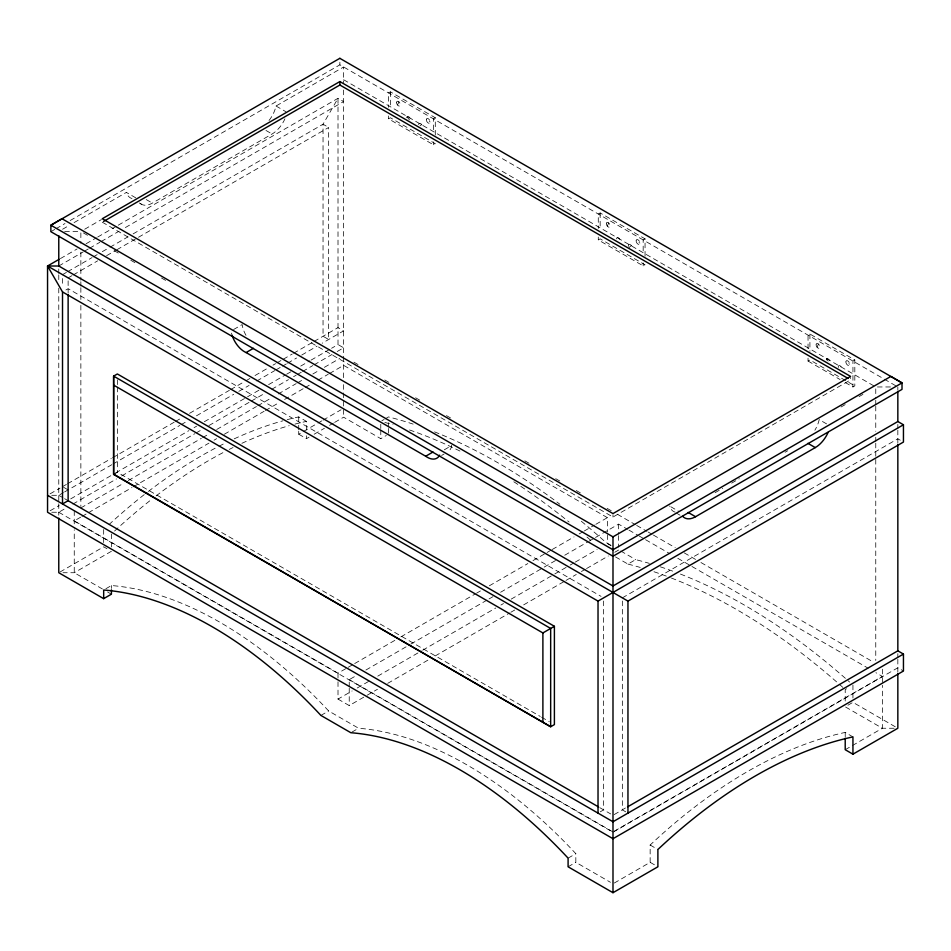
<?xml version="1.0" encoding="UTF-8"?>
<svg xmlns="http://www.w3.org/2000/svg" width="951" height="951" viewBox="0 0 951 951"><rect width="100%" height="100%" fill="white"/><g stroke="black" fill="none" stroke-linecap="round" stroke-linejoin="round"><path stroke-width="0.71" stroke-dasharray="4.75 3.57" d="M397.506 104.99L398.933 101.852M607.273 226.1L608.699 222.962M817.04 347.21L818.466 344.072M420.021 125.817L421.519 124.415M629.027 247.617L631.286 245.524M50.867 231.687L54.718 229.464M56.002 228.727L64.989 223.533M70.124 220.561L339.876 64.834L896.555 386.225M62.6 229.239L68.971 225.553M74.083 222.605L126.364 192.411L137.408 198.795M269.026 120.492A22.051 12.732 -60 0 0 276.028 106.013L343.62 66.986L343.62 82.689M84.71 229.215L101.424 219.574M140.582 203.692A22.051 12.732 -60 0 0 152.374 203.11L272.093 133.984A22.051 12.732 -60 0 0 284.92 118.839M60.4 258.589L77.114 248.936M86.101 243.741L96.384 237.809M97.668 237.061L116.949 225.934M118.233 225.197L338.009 98.31L343.62 101.555L124.212 228.228M58.772 266.007L83.153 251.932M84.437 251.183L88.288 248.96M89.572 248.223L99.831 242.303M101.115 241.554L119.077 231.188M66.368 272.426L62.516 274.649L62.516 286.501M67.652 271.677L92.033 257.602M93.317 256.865L97.168 254.642M102.304 251.67L108.711 247.973M109.995 247.224L127.969 236.858M133.104 233.887L323.043 124.224L338.009 98.31L338.009 344.559L331.578 348.268M68.127 277.882L71.979 275.659M73.263 274.922L97.644 260.847M106.631 255.653L115.618 250.47M116.89 249.733L328.654 127.47L328.654 339.495L323.043 336.25L323.043 124.224L328.654 127.47M435.285 135.03L435.285 117.746L390.385 91.831L388.519 92.913L388.519 107.308M65.881 289.984L68.127 288.688L601.068 596.372M388.519 118.827L390.385 117.746L435.285 143.672L433.406 144.754L388.519 118.827L388.519 115.951M435.285 117.746L433.406 118.827L433.406 133.235M233.577 329.533L242.172 324.576A19.175 11.079 60 0 0 246.095 335.489M50.046 493.866L60.02 488.113M62.516 486.662L66.368 484.439M67.652 483.702L111.279 458.513M112.563 457.776L174.164 422.208M175.448 421.459L181.867 417.762M189.57 413.316L229.357 390.338M230.641 389.601L244.752 381.446M246.036 380.709L249.887 378.486M255.023 375.526L267.861 368.12M272.985 365.148L275.552 363.674M276.836 362.925L281.971 359.965M283.255 359.228L292.242 354.034M293.526 353.296L312.772 342.182M314.056 341.445L338.009 327.62L343.62 330.853L322.234 343.204M51.758 495.305L58.772 495.305L63.455 492.606M64.62 491.929L111.766 464.718M113.05 463.969L179.787 425.442M181.07 424.705L187.478 420.996M196.465 415.813L233.684 394.32M238.82 391.36L249.079 385.428M256.782 380.982L274.756 370.617M276.04 369.868L281.163 366.908M282.447 366.171L286.299 363.948M287.582 363.199L296.569 358.016M301.705 355.056L317.099 346.164M50.118 510.77L59.117 505.575M70.683 498.895L114.382 473.669M115.665 472.92L188.928 430.625M194.063 427.665L196.631 426.179M204.346 421.721L260.895 389.078M268.61 384.62L285.312 374.979M286.596 374.242L293.027 370.521M300.73 366.076L309.729 360.881M311.013 360.144L330.294 349.005M113.621 474.442L117.365 472.278L540.263 716.436M51.758 512.244L58.772 512.244L65.191 508.547M72.882 504.101L116.509 478.912M121.645 475.952L194.777 433.727M196.061 432.99L202.48 429.281M208.899 425.572L249.958 401.869M251.242 401.132L264.069 393.726M271.76 389.28L288.45 379.651M293.574 376.691L296.141 375.205M297.425 374.468L301.277 372.245M302.561 371.496L312.82 365.576M314.103 364.839L332.065 354.461M337.201 351.501L343.62 347.793L338.009 344.559M80.859 507.929L123.154 483.512M128.278 480.552L201.339 438.363M202.622 437.626L209.03 433.929M216.721 429.483L256.461 406.541M257.745 405.804L270.56 398.41M278.251 393.964L296.189 383.61M297.473 382.861L302.596 379.901M312.855 373.981L319.263 370.284M324.386 367.324L339.769 358.444M645.051 256.14L645.051 238.856L600.152 212.941L598.286 214.011L598.286 228.418M80.657 517.189L74.249 520.886L338.009 673.177L346.984 667.982M81.941 516.452L87.076 513.481M88.36 512.744L131.963 487.566M133.247 486.829L208.935 443.13M214.058 440.17L216.626 438.684M224.329 434.238L264.093 411.284M265.377 410.547L279.487 402.392M284.611 399.432L303.856 388.329M305.14 387.58L310.264 384.62M317.967 380.174L328.226 374.254M329.51 373.517L343.62 365.362L607.38 517.653L607.38 532.049M598.286 239.937L600.152 238.856L645.051 264.782L643.173 265.852L598.286 239.937L598.286 237.061M60.056 571.991L103.671 546.813L106.987 548.727M298.721 431.314L298.721 434.203L316.683 423.825M317.967 423.088L321.807 420.865M323.09 420.128L341.052 409.762M645.051 238.856L643.173 239.937L643.173 254.333M111.41 551.283L74.249 572.728L62.992 572.728M298.721 434.203L306.46 438.661L309.016 437.187M314.151 434.227L324.398 428.307M329.522 425.347L333.373 423.124M334.645 422.387L343.62 417.204L380.78 438.661L386.308 435.475M381.886 420.746L384.097 419.474M385.203 418.832L388.519 416.918A568.092 327.988 60 0 1 413.15 424.11M105.882 588.74L111.41 585.543A387.544 223.747 60 0 1 328.654 710.968L358.586 728.252A387.544 223.747 60 0 1 575.83 853.677L575.83 862.319L610.435 882.29M444.319 449.787L451.677 445.532A19.175 11.079 60 0 1 447.755 451.915M441.621 455.458L444.069 454.043M845.249 382.516L852.94 386.962L854.818 385.88L854.818 359.965L809.919 334.039L808.041 335.121L808.041 349.528M808.041 358.158L808.041 361.047L809.919 359.965L854.818 385.88M854.818 359.965L852.94 361.047L852.94 386.962M348.268 667.245L353.403 664.285M354.687 663.548L395.735 639.845M400.858 636.885L475.262 593.935M476.546 593.186L480.386 590.963M489.373 585.78L527.853 563.563M532.988 560.603L545.815 553.197M547.098 552.46L550.938 550.237M552.222 549.5L574.035 536.911M579.159 533.939L583.011 531.716M584.294 530.979L594.553 525.059M595.837 524.31L607.38 517.653M102.292 222.189L612.991 517.035L850.574 379.865L850.574 377.559M349.231 686.848L349.231 679.656L355.65 675.947M365.909 670.027L409.524 644.849M410.796 644.1L487.768 599.665M489.052 598.928L492.891 596.705M500.595 592.259L542.926 567.83M544.21 567.081L557.036 559.675M564.728 555.229L587.825 541.904M589.097 541.167L594.232 538.207M595.516 537.458L618.602 524.132L627.612 529.327M841.053 407.004L846.2 404.032M859.05 396.615L862.902 394.38M338.009 681.808L338.009 699.092L352.12 690.949M357.243 687.989L370.07 680.583M377.773 676.137L421.388 650.96M422.672 650.211L495.78 607.998M500.915 605.038L503.483 603.552M511.174 599.118L553.506 574.677M554.79 573.94L568.9 565.786M570.184 565.049L574.035 562.826M575.307 562.089L597.121 549.5M320.915 715.437L328.654 710.968M715.081 492.689L722.724 488.279M731.64 483.132L739.284 478.722M785.134 452.248L787.678 450.774M338.009 699.092L349.231 705.571L365.909 695.942M367.193 695.205L377.452 689.285M387.711 683.353L430.042 658.912M435.178 655.952L509.57 613.003M510.853 612.254L514.705 610.043M523.68 604.86L564.728 581.156M566.011 580.419L576.27 574.487M581.406 571.527L585.257 569.304M586.541 568.567L608.343 555.978M614.762 552.269L618.602 550.047M615.487 556.894L627.957 564.086L635.696 559.628A568.092 327.988 60 0 1 649.331 563.372M351.953 732.08L358.586 728.252M622.346 597.858L897.839 438.803L901.203 440.753M600.271 811.821L603.635 809.883L603.635 600.83M614.168 814.603L627.089 807.019M845.213 701.042L845.213 689.523L847.412 688.239M614.275 831.198L882.373 676.411L875.93 672.702M568.092 858.147L575.83 853.677M612.991 832.22L897.839 667.768L903.45 671.014M568.092 866.789L575.83 862.319M614.275 883.039L650.151 862.319L657.89 866.789M845.213 749.709L882.373 728.252L896.436 728.252M64.656 231.438L80.859 231.438M890.481 386.962L875.764 386.962L875.764 398.79M426.357 119.778A2.651 1.522 60 0 0 429.163 123.261A2.651 1.522 60 0 0 429.163 119.529A2.651 1.522 60 0 0 426.357 119.778L430.09 121.93M636.124 240.876A2.651 1.522 60 0 0 638.929 244.371A2.651 1.522 60 0 0 638.929 240.627A2.651 1.522 60 0 0 636.124 240.876L639.857 243.04M845.891 361.986A2.651 1.522 60 0 0 848.696 365.481A2.651 1.522 60 0 0 848.696 361.737A2.651 1.522 60 0 0 845.891 361.986L849.623 364.15M343.62 79.741L874.468 386.225M808.041 361.047L840.113 379.556M276.028 106.013L285.835 111.683M826.562 423.861L819.203 419.617A22.051 12.732 -60 0 1 814.876 430.232M265.959 130.453L272.093 133.984M146.24 199.567L152.374 203.11M670.776 506.728L679.359 511.686M139.286 202.991L141.747 204.406M676.339 513.053L680.013 515.18M353.903 362.165L359.038 365.125M384.751 379.972L389.886 382.944M415.599 397.78L420.746 400.751M446.447 415.587L451.594 418.559M524.857 460.855L529.992 463.826M555.705 478.674L560.84 481.634M576.27 490.538L581.406 493.51M607.118 508.357L612.254 511.317M617.401 514.289L635.399 524.679M636.683 525.428L646.965 531.359M648.249 532.096L652.101 534.331M653.396 535.068L675.246 547.681M684.245 552.876L695.811 559.557M700.946 562.528L873.184 661.967M628.896 530.076L637.907 535.27M639.191 536.019L644.338 538.991M645.622 539.728L670.075 553.839M677.79 558.296L690.652 565.726M691.948 566.475L868.215 668.244M83.415 232.924L88.538 235.872M114.144 250.66L119.267 253.62M130.786 260.265L135.91 263.225M161.515 278.013L166.627 280.961M610.756 545.22L605.763 542.343A568.092 327.988 60 0 0 579.052 519.389M620.73 550.986L635.696 559.628M611.124 545.731L607.38 543.568L607.38 533.487M895.271 726.778L852.94 702.337L845.213 706.795L882.373 728.252L882.373 685.302M287.202 419.653A459.999 265.579 -60 0 1 298.721 416.918L306.46 421.388L306.46 430.018M650.151 862.319L650.151 845.035A459.999 265.579 -60 0 1 845.213 732.425L852.94 736.894M541.547 717.173L549.262 721.631M63.634 487.316L68.127 489.908M625.71 811.821L622.346 809.883L622.346 600.83M58.772 495.305L63.455 498.003M64.62 498.681L68.127 500.701M599.784 807.661L610.661 813.937M650.151 845.035L657.89 849.505M349.231 679.656L612.991 831.935M58.772 512.244L610.423 830.746M102.435 589.002L74.249 572.728L74.249 529.778M107.558 591.962L111.41 594.185M826.562 359.062L828.178 361.071M407.028 116.842L409.465 119.862M897.839 386.962L897.839 389.839M897.839 424.408L897.839 428.723M897.839 430.161L897.839 443.249M897.839 653.658L897.839 657.89M897.839 659.305L897.839 672.202M882.373 669.207L882.373 683.817M875.764 400.276L875.764 404.71M875.764 406.184L875.764 431.326M875.764 437.234L875.764 441.668M875.764 443.154L875.764 457.93M875.764 459.416L875.764 660.493M852.94 685.053L852.94 698.01M845.213 732.425L845.213 736.752M809.919 334.039L809.919 351.323M643.173 262.975L643.173 265.852M618.602 524.132L618.602 534.212M618.602 535.651L618.602 547.17M612.991 514.729L612.991 517.035M600.152 212.941L600.152 228.775M433.406 141.865L433.406 144.754M390.385 91.831L390.385 107.665M388.519 422.684L388.519 426.999M388.519 428.437L388.519 434.203M380.78 424.265L380.78 428.58M380.78 430.018L380.78 438.661M349.231 688.298L349.231 705.571M343.62 90.024L343.62 378.771M343.62 384.62L343.62 417.204M339.876 62.231L339.876 64.834M338.009 673.177L338.009 680.369M306.46 435.784L306.46 438.661M298.721 416.918L298.721 429.876M117.365 379.841L117.365 385.702M117.365 387.176L117.365 472.278M111.41 533.998L111.41 546.956M111.41 585.543L111.41 588.431M103.671 529.529L103.671 543.936M80.859 232.924L80.859 243.266M80.859 252.146L80.859 280.236M80.859 281.71L80.859 286.144M80.859 287.63L80.859 299.458M80.859 305.366L80.859 506.455M74.249 510.806L74.249 528.292M68.127 280.854L68.127 293.134M58.772 268.967L58.772 273.401M58.772 274.875L58.772 280.795M58.772 288.189L58.772 502.366M58.772 503.78L58.772 515.204M114.56 531.05A459.999 265.579 -60 0 1 151.459 499.501M156.107 495.899A459.999 265.579 -60 0 1 224.163 452.022M229.239 449.419A459.999 265.579 -60 0 1 233.043 447.529M241.887 443.309A459.999 265.579 -60 0 1 289.259 425.668M294.941 424.122A459.999 265.579 -60 0 1 306.46 421.388M660.327 566.82A568.092 327.988 60 0 1 673.974 571.61M680.429 574.071A568.092 327.988 60 0 1 849.635 682.081M434.536 431.873A568.092 327.988 60 0 1 559.901 504.28M384.858 422.446A568.092 327.988 60 0 1 393.048 424.728M409.56 429.971A568.092 327.988 60 0 1 460.617 451.392M513.825 481.777A568.092 327.988 60 0 1 569.078 522.028M586.957 537.018A568.092 327.988 60 0 1 591.391 540.905M627.957 564.086A568.092 327.988 60 0 1 640.225 567.438M653.979 571.741A568.092 327.988 60 0 1 670.11 577.542M671.394 578.042A568.092 327.988 60 0 1 845.213 689.523M131.987 198.533A22.051 12.732 -60 0 1 126.364 192.411M675.162 512.137A22.051 12.732 -60 0 1 669.552 506.015M108.937 524.643A459.999 265.579 -60 0 1 147.203 492.321M148.368 491.429A459.999 265.579 -60 0 1 217.696 446.899M218.968 446.245A459.999 265.579 -60 0 1 225.304 443.059M234.16 438.851A459.999 265.579 -60 0 1 282.851 420.829M406.778 117.781A2.651 1.522 60 0 1 408.645 116.7A2.651 1.522 60 0 1 410.523 119.933M232.115 335.311A19.175 11.079 60 0 1 231.521 333.112M628.552 246.368A2.651 1.522 60 0 1 630.358 244.692A2.651 1.522 60 0 1 632.165 248.461M616.545 238.879A2.651 1.522 60 0 1 617.936 237.595A2.651 1.522 60 0 1 620.04 239.818M418.713 124.664A2.651 1.522 60 0 1 420.829 123.749A2.651 1.522 60 0 1 422.399 127.351M838.318 367.478A2.651 1.522 60 0 1 839.638 365.6A2.651 1.522 60 0 1 841.932 368.453M826.312 359.989A2.651 1.522 60 0 1 828.428 359.074A2.651 1.522 60 0 1 829.985 362.676M396.579 102.577A2.651 1.522 60 0 0 399.384 106.072A2.651 1.522 60 0 0 399.384 102.328A2.651 1.522 60 0 0 396.579 102.577M606.334 223.687A2.651 1.522 60 0 0 609.151 227.182A2.651 1.522 60 0 0 609.151 223.437A2.651 1.522 60 0 0 606.334 223.687M816.101 344.797A2.651 1.522 60 0 0 818.906 348.292A2.651 1.522 60 0 0 818.906 344.547A2.651 1.522 60 0 0 816.101 344.797"/><path stroke-width="1.43" d="M339.876 58.296L50.867 225.209L50.867 231.687L612.991 556.24L902.012 389.375L902.012 382.896L890.885 376.418L612.991 536.851L61.993 218.73L50.867 225.209L612.991 549.749L902.012 382.896L339.876 58.344M339.876 81.56L102.292 218.73L612.991 513.576L850.574 376.418L339.876 81.56L339.876 85.019L848.007 378.379M103.576 221.44L339.876 85.019M627.47 806.923L897.839 650.829L903.45 654.074L903.45 671.014L612.991 838.711L47.55 512.244L47.55 266.007L59.117 259.326M232.115 335.311A19.175 11.079 60 0 0 246.095 352.548L253.453 348.304M598.5 806.912L68.127 500.701L62.516 503.947L62.516 291.921L47.55 266.007L58.772 266.007L612.991 585.982L897.839 421.531L903.45 424.764L903.45 442.049L627.957 601.103L47.55 266.007M113.621 474.442L113.621 376.132L117.365 373.969L554.397 626.293L554.397 724.603L550.665 726.754L113.621 474.442L113.621 376.132L550.665 628.445L550.665 726.754L113.906 474.276M58.772 518.152L58.772 572.728L103.671 598.654L111.41 594.185L111.41 589.87M246.095 352.548L425.679 456.23L433.038 451.987M682.735 516.357A22.051 12.732 -60 0 0 695.55 516.714L815.28 447.588A22.051 12.732 -60 0 0 828.095 432.432M113.906 385.262L542.89 632.938L554.397 626.293M62.516 291.921L598.024 601.103L903.45 424.764M903.45 654.074L612.991 821.759L47.55 495.305M103.671 598.654L103.671 590.012A387.544 223.747 60 0 1 320.915 715.437L350.848 732.722A387.544 223.747 60 0 1 568.092 858.147L568.092 866.789L612.991 892.704L657.89 866.789L657.89 849.505A459.999 265.579 -60 0 1 852.94 736.894L852.94 754.179L845.213 749.709L845.213 738.19M852.94 754.179L897.839 728.252L897.839 673.677M807.922 443.344L815.28 447.588M688.191 512.458L695.55 516.714M897.839 391.289L897.839 421.531M897.839 444.735L897.839 650.829M627.957 601.103L627.957 813.129M612.991 536.851L612.991 892.704M598.024 601.103L598.024 813.129M542.89 632.938L542.89 721.94M68.127 294.62L68.127 500.701M58.772 235.765L58.772 266.007M439.647 455.137A19.175 11.079 60 0 1 425.679 456.23"/></g></svg>
